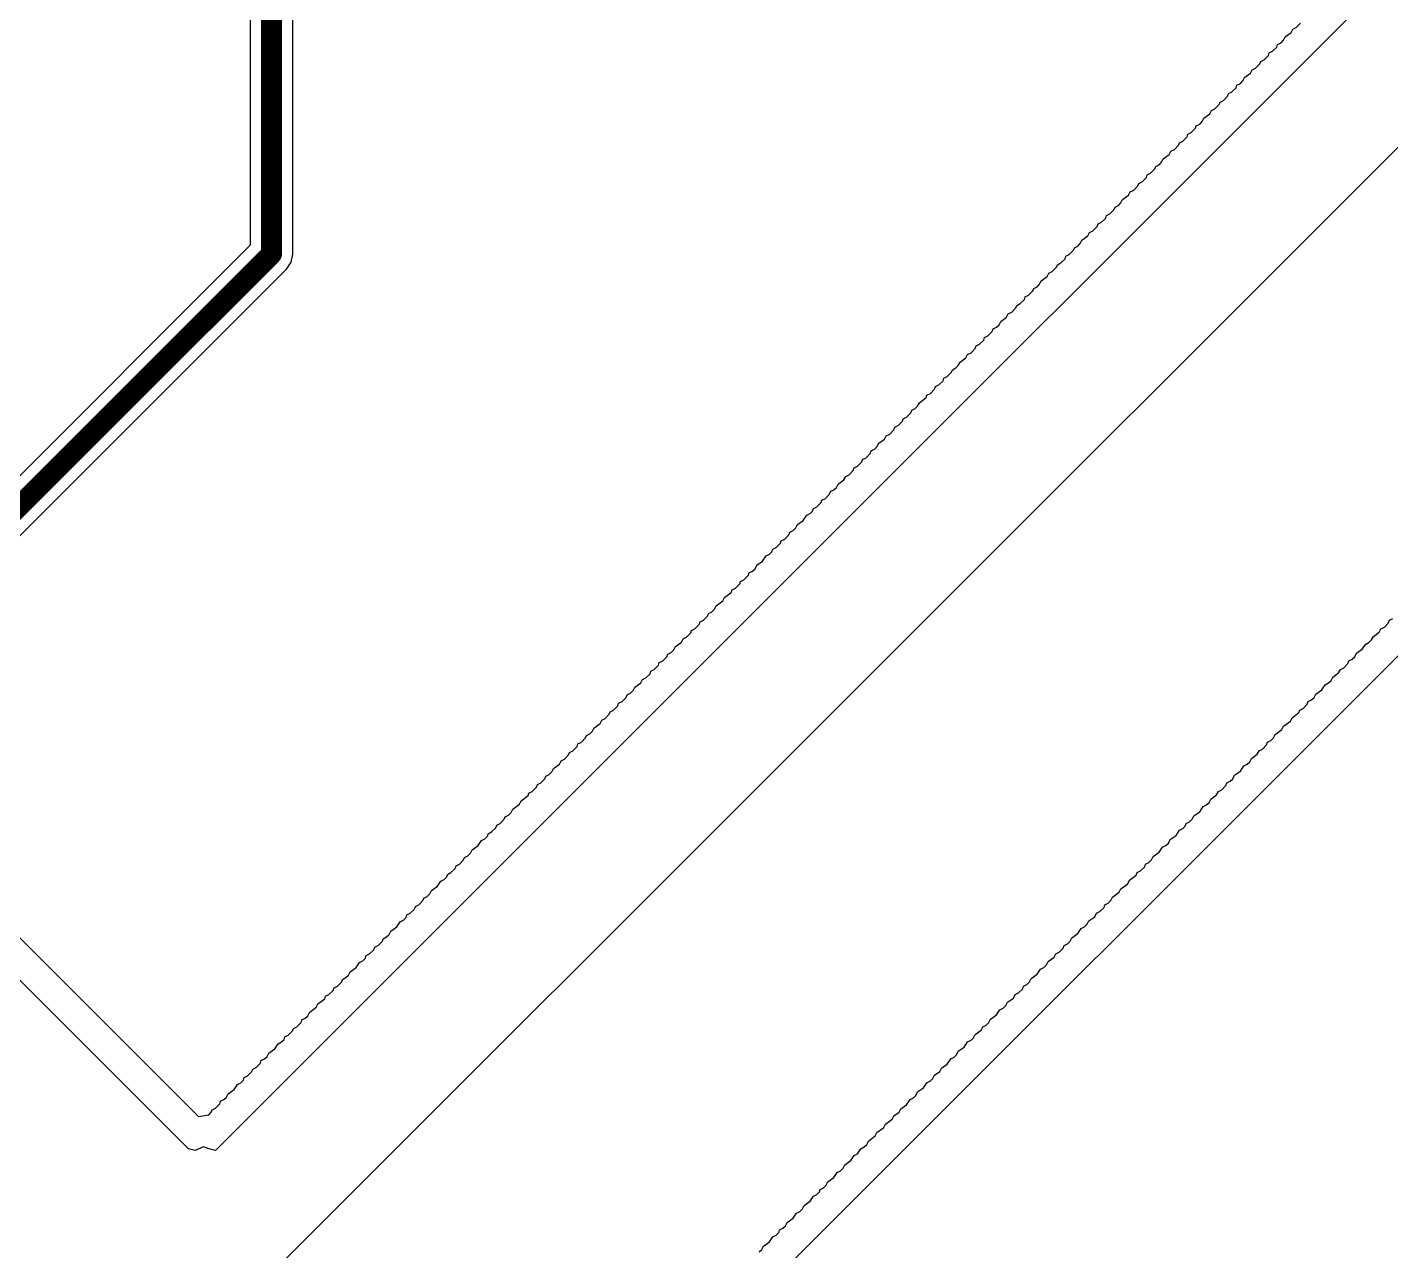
# Model space of a CAD drawing. Header units: millimetres. Extents: x 95 to 305, y 96 to 295.
# Drawn here: x 244 to 263.59, y 135.06 to 152.65 of the extents above; entities that cross this region are included whole.
import ezdxf

# ---------------------------------------------------------------- set-up
doc = ezdxf.new("R2010")
doc.units = ezdxf.units.MM
doc.layers.add('BottomLayer', color=5, linetype='Continuous')
doc.layers.add('BottomOverlay', color=54, linetype='Continuous')

msp = doc.modelspace()

# ---------------------------------------------------------------- linework, layer by layer
at = {"layer": 'BottomLayer'}
for p, q in [((247.207, 159.576), (247.207, 149.512)), ((247.819, 149.386), (247.819, 159.439)), ((268.409, 155.632), (244.367, 131.591)), ((247.207, 149.512), (224.653, 126.958)), ((247.796, 149.269), (247.819, 149.386)), ((247.819, 149.386), (247.819, 149.386)), ((225.141, 126.581), (247.729, 149.169)), ((247.729, 149.169), (247.796, 149.269)), ((247.729, 149.169), (247.729, 149.169))]:
    msp.add_line(p, q, dxfattribs=at)
at = {"layer": 'BottomLayer', "const_width": 0.3}
for points in [[(247.513, 149.386), (247.513, 159.847)], [(224.314, 126.186), (247.513, 149.386)]]:
    msp.add_lwpolyline(points, dxfattribs=at)
at = {"layer": 'BottomLayer', "const_width": 0.15}
msp.add_lwpolyline([(247.438, 149.386, 1), (247.588, 149.386, 1)], format="xyb", close=True, dxfattribs=at)
msp.add_lwpolyline([(247.438, 149.386, 1), (247.588, 149.386, 1)], format="xyb", close=True, dxfattribs=at)
at = {"layer": 'BottomOverlay'}
for p, q in [((246.318, 136.528), (226.567, 156.28)), ((273.895, 153.809), (253.328, 133.242)), ((263.587, 153.383), (254.119, 143.915)), ((262.163, 152.568), (262.187, 152.617)), ((262.187, 152.617), (262.236, 152.641)), ((262.236, 152.641), (262.297, 152.702)), ((261.968, 152.398), (262.017, 152.422)), ((262.017, 152.422), (262.054, 152.458)), ((262.054, 152.458), (262.078, 152.507)), ((262.078, 152.507), (262.163, 152.568)), ((261.774, 152.179), (261.835, 152.239)), ((261.835, 152.239), (261.847, 152.276)), ((261.847, 152.276), (261.895, 152.3)), ((261.895, 152.3), (261.956, 152.361)), ((261.956, 152.361), (261.968, 152.398)), ((261.579, 151.984), (261.603, 152.032)), ((261.603, 152.032), (261.652, 152.057)), ((261.652, 152.057), (261.713, 152.118)), ((261.713, 152.118), (261.725, 152.154)), ((261.725, 152.154), (261.774, 152.179)), ((261.384, 151.813), (261.433, 151.838)), ((261.433, 151.838), (261.469, 151.874)), ((261.469, 151.874), (261.494, 151.923)), ((261.494, 151.923), (261.579, 151.984)), ((261.19, 151.594), (261.25, 151.655)), ((261.25, 151.655), (261.263, 151.692)), ((261.263, 151.692), (261.311, 151.716)), ((261.311, 151.716), (261.372, 151.777)), ((261.372, 151.777), (261.384, 151.813)), ((260.995, 151.4), (261.019, 151.448)), ((261.019, 151.448), (261.068, 151.473)), ((261.068, 151.473), (261.129, 151.534)), ((261.129, 151.534), (261.141, 151.57)), ((261.141, 151.57), (261.19, 151.594)), ((260.8, 151.229), (260.849, 151.254)), ((260.849, 151.254), (260.885, 151.29)), ((260.885, 151.29), (260.91, 151.339)), ((260.91, 151.339), (260.995, 151.4)), ((260.605, 151.01), (260.666, 151.071)), ((260.666, 151.071), (260.678, 151.108)), ((260.678, 151.108), (260.727, 151.132)), ((260.727, 151.132), (260.788, 151.193)), ((260.788, 151.193), (260.8, 151.229)), ((260.411, 150.816), (260.435, 150.864)), ((260.435, 150.864), (260.484, 150.889)), ((260.484, 150.889), (260.545, 150.949)), ((260.545, 150.949), (260.557, 150.986)), ((260.557, 150.986), (260.605, 151.01)), ((260.204, 150.609), (260.216, 150.645)), ((260.216, 150.645), (260.265, 150.669)), ((260.265, 150.669), (260.301, 150.706)), ((260.301, 150.706), (260.325, 150.755)), ((260.325, 150.755), (260.411, 150.816)), ((260.021, 150.426), (260.082, 150.487)), ((260.082, 150.487), (260.094, 150.523)), ((260.094, 150.523), (260.143, 150.548)), ((260.143, 150.548), (260.204, 150.609)), ((259.827, 150.231), (259.851, 150.28)), ((259.851, 150.28), (259.9, 150.304)), ((259.9, 150.304), (259.96, 150.365)), ((259.96, 150.365), (259.973, 150.402)), ((259.973, 150.402), (260.021, 150.426)), ((259.62, 150.024), (259.632, 150.061)), ((259.632, 150.061), (259.68, 150.085)), ((259.68, 150.085), (259.717, 150.122)), ((259.717, 150.122), (259.741, 150.171)), ((259.741, 150.171), (259.827, 150.231)), ((259.437, 149.842), (259.498, 149.903)), ((259.498, 149.903), (259.51, 149.939)), ((259.51, 149.939), (259.559, 149.964)), ((259.559, 149.964), (259.62, 150.024)), ((259.242, 149.647), (259.267, 149.696)), ((259.267, 149.696), (259.315, 149.72)), ((259.315, 149.72), (259.376, 149.781)), ((259.376, 149.781), (259.388, 149.818)), ((259.388, 149.818), (259.437, 149.842)), ((259.035, 149.44), (259.048, 149.477)), ((259.048, 149.477), (259.096, 149.501)), ((259.096, 149.501), (259.133, 149.538)), ((259.133, 149.538), (259.157, 149.586)), ((259.157, 149.586), (259.242, 149.647)), ((258.853, 149.258), (258.914, 149.319)), ((258.914, 149.319), (258.926, 149.355)), ((258.926, 149.355), (258.975, 149.379)), ((258.975, 149.379), (259.035, 149.44)), ((258.658, 149.063), (258.683, 149.112)), ((258.683, 149.112), (258.731, 149.136)), ((258.731, 149.136), (258.792, 149.197)), ((258.792, 149.197), (258.804, 149.233)), ((258.804, 149.233), (258.853, 149.258)), ((258.451, 148.856), (258.464, 148.893)), ((258.464, 148.893), (258.512, 148.917)), ((258.512, 148.917), (258.549, 148.954)), ((258.549, 148.954), (258.573, 149.002)), ((258.573, 149.002), (258.658, 149.063)), ((258.269, 148.674), (258.33, 148.734)), ((258.33, 148.734), (258.342, 148.771)), ((258.342, 148.771), (258.39, 148.795)), ((258.39, 148.795), (258.451, 148.856)), ((258.074, 148.479), (258.098, 148.528)), ((258.098, 148.528), (258.147, 148.552)), ((258.147, 148.552), (258.208, 148.613)), ((258.208, 148.613), (258.22, 148.649)), ((258.22, 148.649), (258.269, 148.674)), ((257.867, 148.272), (257.879, 148.309)), ((257.879, 148.309), (257.928, 148.333)), ((257.928, 148.333), (257.965, 148.369)), ((257.965, 148.369), (257.989, 148.418)), ((257.989, 148.418), (258.074, 148.479)), ((257.685, 148.089), (257.745, 148.15)), ((257.745, 148.15), (257.758, 148.187)), ((257.758, 148.187), (257.806, 148.211)), ((257.806, 148.211), (257.867, 148.272)), ((257.49, 147.895), (257.514, 147.943)), ((257.514, 147.943), (257.563, 147.968)), ((257.563, 147.968), (257.624, 148.029)), ((257.624, 148.029), (257.636, 148.065)), ((257.636, 148.065), (257.685, 148.089)), ((257.283, 147.688), (257.295, 147.724)), ((257.295, 147.724), (257.344, 147.749)), ((257.344, 147.749), (257.38, 147.785)), ((257.38, 147.785), (257.405, 147.834)), ((257.405, 147.834), (257.49, 147.895)), ((257.1, 147.505), (257.161, 147.566)), ((257.161, 147.566), (257.174, 147.603)), ((257.174, 147.603), (257.222, 147.627)), ((257.222, 147.627), (257.283, 147.688)), ((256.821, 147.25), (256.918, 147.323)), ((256.918, 147.323), (256.93, 147.359)), ((256.93, 147.359), (256.979, 147.384)), ((256.979, 147.384), (257.04, 147.444)), ((257.04, 147.444), (257.052, 147.481)), ((257.052, 147.481), (257.1, 147.505)), ((256.699, 147.104), (256.711, 147.14)), ((256.711, 147.14), (256.76, 147.165)), ((256.76, 147.165), (256.796, 147.201)), ((256.796, 147.201), (256.821, 147.25)), ((256.516, 146.921), (256.577, 146.982)), ((256.577, 146.982), (256.589, 147.019)), ((256.589, 147.019), (256.638, 147.043)), ((256.638, 147.043), (256.699, 147.104)), ((256.236, 146.666), (256.322, 146.726)), ((256.322, 146.726), (256.346, 146.775)), ((256.346, 146.775), (256.395, 146.799)), ((256.395, 146.799), (256.456, 146.86)), ((256.456, 146.86), (256.468, 146.897)), ((256.468, 146.897), (256.516, 146.921)), ((256.115, 146.52), (256.127, 146.556)), ((256.127, 146.556), (256.176, 146.58)), ((256.176, 146.58), (256.212, 146.617)), ((256.212, 146.617), (256.236, 146.666)), ((255.884, 146.313), (255.932, 146.337)), ((255.932, 146.337), (255.993, 146.398)), ((255.993, 146.398), (256.005, 146.434)), ((256.005, 146.434), (256.054, 146.459)), ((256.054, 146.459), (256.115, 146.52)), ((255.652, 146.081), (255.737, 146.142)), ((255.737, 146.142), (255.762, 146.191)), ((255.762, 146.191), (255.811, 146.215)), ((255.811, 146.215), (255.871, 146.276)), ((255.871, 146.276), (255.884, 146.313)), ((255.531, 145.935), (255.543, 145.972)), ((255.543, 145.972), (255.591, 145.996)), ((255.591, 145.996), (255.628, 146.033)), ((255.628, 146.033), (255.652, 146.081)), ((255.299, 145.729), (255.348, 145.753)), ((255.348, 145.753), (255.409, 145.814)), ((255.409, 145.814), (255.421, 145.85)), ((255.421, 145.85), (255.47, 145.875)), ((255.47, 145.875), (255.531, 145.935)), ((237.884, 145.57), (246.464, 136.991)), ((255.068, 145.497), (255.153, 145.558)), ((255.153, 145.558), (255.202, 145.631)), ((255.202, 145.631), (255.251, 145.656)), ((255.251, 145.656), (255.287, 145.692)), ((255.287, 145.692), (255.299, 145.729)), ((254.946, 145.351), (254.959, 145.388)), ((254.959, 145.388), (255.007, 145.412)), ((255.007, 145.412), (255.044, 145.449)), ((255.044, 145.449), (255.068, 145.497)), ((254.715, 145.144), (254.764, 145.169)), ((254.764, 145.169), (254.825, 145.23)), ((254.825, 145.23), (254.837, 145.266)), ((254.837, 145.266), (254.886, 145.29)), ((254.886, 145.29), (254.946, 145.351)), ((254.484, 144.913), (254.569, 144.974)), ((254.569, 144.974), (254.618, 145.047)), ((254.618, 145.047), (254.667, 145.071)), ((254.667, 145.071), (254.703, 145.108)), ((254.703, 145.108), (254.715, 145.144)), ((254.301, 144.706), (254.362, 144.767)), ((254.362, 144.767), (254.374, 144.804)), ((254.374, 144.804), (254.423, 144.828)), ((254.423, 144.828), (254.46, 144.864)), ((254.46, 144.864), (254.484, 144.913)), ((254.131, 144.56), (254.18, 144.585)), ((254.18, 144.585), (254.241, 144.645)), ((254.241, 144.645), (254.253, 144.682)), ((254.253, 144.682), (254.301, 144.706)), ((253.9, 144.329), (253.997, 144.402)), ((253.997, 144.402), (254.022, 144.451)), ((254.022, 144.451), (254.119, 144.524)), ((254.119, 144.524), (254.131, 144.56)), ((253.717, 144.122), (253.778, 144.183)), ((253.778, 144.183), (253.79, 144.219)), ((253.79, 144.219), (253.839, 144.244)), ((253.839, 144.244), (253.876, 144.28)), ((253.876, 144.28), (253.9, 144.329)), ((253.547, 143.976), (253.596, 144)), ((253.596, 144), (253.656, 144.061)), ((253.656, 144.061), (253.669, 144.098)), ((253.669, 144.098), (253.717, 144.122)), ((263.429, 143.952), (263.453, 144)), ((263.453, 144), (263.502, 144.025)), ((263.502, 144.025), (263.563, 144.086)), ((263.563, 144.086), (263.575, 144.122)), ((263.575, 144.122), (263.623, 144.146)), ((254.107, 143.903), (246.708, 136.504)), ((253.316, 143.745), (253.401, 143.806)), ((253.401, 143.806), (253.425, 143.854)), ((253.425, 143.854), (253.474, 143.879)), ((253.474, 143.879), (253.535, 143.94)), ((253.535, 143.94), (253.547, 143.976)), ((254.119, 143.915), (254.107, 143.903)), ((263.234, 143.781), (263.283, 143.806)), ((263.283, 143.806), (263.319, 143.842)), ((263.319, 143.842), (263.344, 143.891)), ((263.344, 143.891), (263.429, 143.952)), ((253.133, 143.538), (253.194, 143.599)), ((253.194, 143.599), (253.206, 143.635)), ((253.206, 143.635), (253.255, 143.66)), ((253.255, 143.66), (253.291, 143.696)), ((253.291, 143.696), (253.316, 143.745)), ((263.039, 143.562), (263.076, 143.599)), ((263.076, 143.599), (263.1, 143.648)), ((263.1, 143.648), (263.185, 143.708)), ((263.185, 143.708), (263.234, 143.781)), ((252.963, 143.392), (253.011, 143.416)), ((253.011, 143.416), (253.072, 143.477)), ((253.072, 143.477), (253.084, 143.514)), ((253.084, 143.514), (253.133, 143.538)), ((262.845, 143.368), (262.869, 143.416)), ((262.869, 143.416), (262.918, 143.441)), ((262.918, 143.441), (262.978, 143.501)), ((262.978, 143.501), (262.991, 143.538)), ((262.991, 143.538), (263.039, 143.562)), ((252.732, 143.161), (252.817, 143.222)), ((252.817, 143.222), (252.841, 143.27)), ((252.841, 143.27), (252.89, 143.295)), ((252.89, 143.295), (252.951, 143.355)), ((252.951, 143.355), (252.963, 143.392)), ((262.65, 143.197), (262.699, 143.222)), ((262.699, 143.222), (262.735, 143.258)), ((262.735, 143.258), (262.759, 143.307)), ((262.759, 143.307), (262.845, 143.368)), ((252.549, 142.954), (252.61, 143.015)), ((252.61, 143.015), (252.622, 143.051)), ((252.622, 143.051), (252.671, 143.076)), ((252.671, 143.076), (252.707, 143.112)), ((252.707, 143.112), (252.732, 143.161)), ((262.455, 142.978), (262.492, 143.015)), ((262.492, 143.015), (262.516, 143.063)), ((262.516, 143.063), (262.601, 143.124)), ((262.601, 143.124), (262.65, 143.197)), ((252.366, 142.771), (252.379, 142.808)), ((252.379, 142.808), (252.427, 142.832)), ((252.427, 142.832), (252.488, 142.893)), ((252.488, 142.893), (252.5, 142.93)), ((252.5, 142.93), (252.549, 142.954)), ((262.273, 142.796), (262.285, 142.832)), ((262.285, 142.832), (262.333, 142.856)), ((262.333, 142.856), (262.394, 142.917)), ((262.394, 142.917), (262.407, 142.954)), ((262.407, 142.954), (262.455, 142.978)), ((252.147, 142.577), (252.233, 142.637)), ((252.233, 142.637), (252.257, 142.686)), ((252.257, 142.686), (252.306, 142.71)), ((252.306, 142.71), (252.366, 142.771)), ((262.054, 142.601), (262.151, 142.674)), ((262.151, 142.674), (262.175, 142.723)), ((262.175, 142.723), (262.273, 142.796)), ((251.965, 142.37), (252.026, 142.431)), ((252.026, 142.431), (252.038, 142.467)), ((252.038, 142.467), (252.087, 142.491)), ((252.087, 142.491), (252.123, 142.528)), ((252.123, 142.528), (252.147, 142.577)), ((261.871, 142.394), (261.908, 142.431)), ((261.908, 142.431), (261.932, 142.479)), ((261.932, 142.479), (262.029, 142.552)), ((262.029, 142.552), (262.054, 142.601)), ((251.782, 142.187), (251.794, 142.224)), ((251.794, 142.224), (251.843, 142.248)), ((251.843, 142.248), (251.904, 142.309)), ((251.904, 142.309), (251.916, 142.345)), ((251.916, 142.345), (251.965, 142.37)), ((261.676, 142.199), (261.701, 142.248)), ((261.701, 142.248), (261.749, 142.272)), ((261.749, 142.272), (261.81, 142.333)), ((261.81, 142.333), (261.822, 142.37)), ((261.822, 142.37), (261.871, 142.394)), ((251.563, 141.992), (251.648, 142.053)), ((251.648, 142.053), (251.673, 142.102)), ((251.673, 142.102), (251.721, 142.126)), ((251.721, 142.126), (251.782, 142.187)), ((261.433, 141.956), (261.482, 142.029)), ((261.482, 142.029), (261.53, 142.053)), ((261.53, 142.053), (261.567, 142.09)), ((261.567, 142.09), (261.591, 142.138)), ((261.591, 142.138), (261.676, 142.199)), ((251.381, 141.786), (251.442, 141.846)), ((251.442, 141.846), (251.454, 141.883)), ((251.454, 141.883), (251.502, 141.907)), ((251.502, 141.907), (251.539, 141.944)), ((251.539, 141.944), (251.563, 141.992)), ((261.287, 141.81), (261.323, 141.846)), ((261.323, 141.846), (261.348, 141.895)), ((261.348, 141.895), (261.433, 141.956)), ((251.198, 141.603), (251.21, 141.64)), ((251.21, 141.64), (251.259, 141.664)), ((251.259, 141.664), (251.32, 141.725)), ((251.32, 141.725), (251.332, 141.761)), ((251.332, 141.761), (251.381, 141.786)), ((261.092, 141.615), (261.117, 141.664)), ((261.117, 141.664), (261.165, 141.688)), ((261.165, 141.688), (261.226, 141.749)), ((261.226, 141.749), (261.238, 141.786)), ((261.238, 141.786), (261.287, 141.81)), ((250.979, 141.408), (251.076, 141.481)), ((251.076, 141.481), (251.101, 141.53)), ((251.101, 141.53), (251.198, 141.603)), ((260.849, 141.372), (260.897, 141.445)), ((260.897, 141.445), (260.946, 141.469)), ((260.946, 141.469), (260.983, 141.506)), ((260.983, 141.506), (261.007, 141.554)), ((261.007, 141.554), (261.092, 141.615)), ((250.797, 141.201), (250.857, 141.262)), ((250.857, 141.262), (250.87, 141.299)), ((250.87, 141.299), (250.918, 141.323)), ((250.918, 141.323), (250.955, 141.36)), ((250.955, 141.36), (250.979, 141.408)), ((260.703, 141.226), (260.739, 141.262)), ((260.739, 141.262), (260.764, 141.311)), ((260.764, 141.311), (260.849, 141.372)), ((250.614, 141.019), (250.626, 141.055)), ((250.626, 141.055), (250.675, 141.08)), ((250.675, 141.08), (250.736, 141.141)), ((250.736, 141.141), (250.748, 141.177)), ((250.748, 141.177), (250.797, 141.201)), ((260.508, 141.031), (260.557, 141.104)), ((260.557, 141.104), (260.605, 141.128)), ((260.605, 141.128), (260.642, 141.165)), ((260.642, 141.165), (260.654, 141.201)), ((260.654, 141.201), (260.703, 141.226)), ((250.395, 140.824), (250.48, 140.885)), ((250.48, 140.885), (250.529, 140.958)), ((250.529, 140.958), (250.578, 140.982)), ((250.578, 140.982), (250.614, 141.019)), ((260.265, 140.788), (260.313, 140.861)), ((260.313, 140.861), (260.362, 140.885)), ((260.362, 140.885), (260.399, 140.921)), ((260.399, 140.921), (260.423, 140.97)), ((260.423, 140.97), (260.508, 141.031)), ((250.212, 140.617), (250.273, 140.678)), ((250.273, 140.678), (250.285, 140.715)), ((250.285, 140.715), (250.334, 140.739)), ((250.334, 140.739), (250.371, 140.775)), ((250.371, 140.775), (250.395, 140.824)), ((260.119, 140.642), (260.155, 140.678)), ((260.155, 140.678), (260.179, 140.727)), ((260.179, 140.727), (260.265, 140.788)), ((250.03, 140.435), (250.042, 140.471)), ((250.042, 140.471), (250.091, 140.496)), ((250.091, 140.496), (250.152, 140.556)), ((250.152, 140.556), (250.164, 140.593)), ((250.164, 140.593), (250.212, 140.617)), ((259.839, 140.386), (259.936, 140.459)), ((259.936, 140.459), (259.948, 140.496)), ((259.948, 140.496), (259.997, 140.52)), ((259.997, 140.52), (260.058, 140.581)), ((260.058, 140.581), (260.07, 140.617)), ((260.07, 140.617), (260.119, 140.642)), ((249.811, 140.24), (249.896, 140.301)), ((249.896, 140.301), (249.945, 140.374)), ((249.945, 140.374), (249.993, 140.398)), ((249.993, 140.398), (250.03, 140.435)), ((259.693, 140.216), (259.717, 140.264)), ((259.717, 140.264), (259.814, 140.337)), ((259.814, 140.337), (259.839, 140.386)), ((249.628, 140.033), (249.689, 140.094)), ((249.689, 140.094), (249.701, 140.13)), ((249.701, 140.13), (249.75, 140.155)), ((249.75, 140.155), (249.786, 140.191)), ((249.786, 140.191), (249.811, 140.24)), ((259.534, 140.057), (259.571, 140.094)), ((259.571, 140.094), (259.595, 140.143)), ((259.595, 140.143), (259.693, 140.216)), ((249.446, 139.851), (249.458, 139.887)), ((249.458, 139.887), (249.507, 139.911)), ((249.507, 139.911), (249.567, 139.972)), ((249.567, 139.972), (249.58, 140.009)), ((249.58, 140.009), (249.628, 140.033)), ((259.34, 139.863), (259.364, 139.911)), ((259.364, 139.911), (259.413, 139.936)), ((259.413, 139.936), (259.474, 139.997)), ((259.474, 139.997), (259.486, 140.033)), ((259.486, 140.033), (259.534, 140.057)), ((249.227, 139.656), (249.312, 139.717)), ((249.312, 139.717), (249.361, 139.79)), ((249.361, 139.79), (249.409, 139.814)), ((249.409, 139.814), (249.446, 139.851)), ((259.096, 139.619), (259.145, 139.692)), ((259.145, 139.692), (259.194, 139.717)), ((259.194, 139.717), (259.23, 139.753)), ((259.23, 139.753), (259.255, 139.802)), ((259.255, 139.802), (259.34, 139.863)), ((249.044, 139.449), (249.105, 139.51)), ((249.105, 139.51), (249.117, 139.546)), ((249.117, 139.546), (249.166, 139.571)), ((249.166, 139.571), (249.202, 139.607)), ((249.202, 139.607), (249.227, 139.656)), ((258.95, 139.473), (258.987, 139.51)), ((258.987, 139.51), (259.011, 139.558)), ((259.011, 139.558), (259.096, 139.619)), ((248.862, 139.266), (248.874, 139.303)), ((248.874, 139.303), (248.922, 139.327)), ((248.922, 139.327), (248.983, 139.388)), ((248.983, 139.388), (248.995, 139.425)), ((248.995, 139.425), (249.044, 139.449)), ((258.756, 139.279), (258.78, 139.327)), ((258.78, 139.327), (258.829, 139.352)), ((258.829, 139.352), (258.889, 139.412)), ((258.889, 139.412), (258.902, 139.449)), ((258.902, 139.449), (258.95, 139.473)), ((248.643, 139.072), (248.728, 139.133)), ((248.728, 139.133), (248.776, 139.206)), ((248.776, 139.206), (248.825, 139.23)), ((248.825, 139.23), (248.862, 139.266)), ((258.512, 139.035), (258.561, 139.108)), ((258.561, 139.108), (258.61, 139.133)), ((258.61, 139.133), (258.646, 139.169)), ((258.646, 139.169), (258.67, 139.218)), ((258.67, 139.218), (258.756, 139.279)), ((248.46, 138.865), (248.521, 138.926)), ((248.521, 138.926), (248.533, 138.962)), ((248.533, 138.962), (248.582, 138.987)), ((248.582, 138.987), (248.618, 139.023)), ((248.618, 139.023), (248.643, 139.072)), ((258.366, 138.889), (258.403, 138.926)), ((258.403, 138.926), (258.427, 138.974)), ((258.427, 138.974), (258.512, 139.035)), ((248.277, 138.682), (248.29, 138.719)), ((248.29, 138.719), (248.338, 138.743)), ((248.338, 138.743), (248.399, 138.804)), ((248.399, 138.804), (248.411, 138.84)), ((248.411, 138.84), (248.46, 138.865)), ((258.086, 138.634), (258.171, 138.694)), ((258.171, 138.694), (258.196, 138.743)), ((258.196, 138.743), (258.244, 138.767)), ((258.244, 138.767), (258.305, 138.828)), ((258.305, 138.828), (258.317, 138.865)), ((258.317, 138.865), (258.366, 138.889)), ((248.058, 138.488), (248.156, 138.561)), ((248.156, 138.561), (248.18, 138.609)), ((248.18, 138.609), (248.277, 138.682)), ((257.928, 138.451), (257.977, 138.524)), ((257.977, 138.524), (258.025, 138.548)), ((258.025, 138.548), (258.062, 138.585)), ((258.062, 138.585), (258.086, 138.634)), ((247.876, 138.281), (247.937, 138.342)), ((247.937, 138.342), (247.949, 138.378)), ((247.949, 138.378), (247.998, 138.402)), ((247.998, 138.402), (248.034, 138.439)), ((248.034, 138.439), (248.058, 138.488)), ((257.733, 138.281), (257.782, 138.305)), ((257.782, 138.305), (257.819, 138.342)), ((257.819, 138.342), (257.843, 138.39)), ((257.843, 138.39), (257.928, 138.451)), ((247.693, 138.098), (247.705, 138.135)), ((247.705, 138.135), (247.754, 138.159)), ((247.754, 138.159), (247.815, 138.22)), ((247.815, 138.22), (247.827, 138.256)), ((247.827, 138.256), (247.876, 138.281)), ((257.563, 138.086), (257.599, 138.122)), ((257.599, 138.122), (257.624, 138.171)), ((257.624, 138.171), (257.709, 138.232)), ((257.709, 138.232), (257.733, 138.281)), ((247.474, 137.903), (247.559, 137.964)), ((247.559, 137.964), (247.608, 138.037)), ((247.608, 138.037), (247.657, 138.062)), ((247.657, 138.062), (247.693, 138.098)), ((257.356, 137.879), (257.38, 137.928)), ((257.38, 137.928), (257.466, 137.989)), ((257.466, 137.989), (257.514, 138.062)), ((257.514, 138.062), (257.563, 138.086)), ((247.292, 137.697), (247.353, 137.757)), ((247.353, 137.757), (247.365, 137.794)), ((247.365, 137.794), (247.413, 137.818)), ((247.413, 137.818), (247.45, 137.855)), ((247.45, 137.855), (247.474, 137.903)), ((257.137, 137.684), (257.222, 137.745)), ((257.222, 137.745), (257.271, 137.818)), ((257.271, 137.818), (257.32, 137.843)), ((257.32, 137.843), (257.356, 137.879)), ((247.109, 137.514), (247.121, 137.55)), ((247.121, 137.55), (247.17, 137.575)), ((247.17, 137.575), (247.231, 137.636)), ((247.231, 137.636), (247.243, 137.672)), ((247.243, 137.672), (247.292, 137.697)), ((256.979, 137.502), (257.015, 137.538)), ((257.015, 137.538), (257.04, 137.587)), ((257.04, 137.587), (257.113, 137.636)), ((257.113, 137.636), (257.137, 137.684)), ((246.89, 137.319), (246.975, 137.38)), ((246.975, 137.38), (247.024, 137.453)), ((247.024, 137.453), (247.073, 137.477)), ((247.073, 137.477), (247.109, 137.514)), ((256.772, 137.295), (256.796, 137.344)), ((256.796, 137.344), (256.881, 137.404)), ((256.881, 137.404), (256.93, 137.477)), ((256.93, 137.477), (256.979, 137.502)), ((246.708, 137.112), (246.768, 137.173)), ((246.768, 137.173), (246.781, 137.21)), ((246.781, 137.21), (246.829, 137.234)), ((246.829, 137.234), (246.866, 137.271)), ((246.866, 137.271), (246.89, 137.319)), ((256.553, 137.1), (256.638, 137.161)), ((256.638, 137.161), (256.687, 137.234)), ((256.687, 137.234), (256.735, 137.258)), ((256.735, 137.258), (256.772, 137.295)), ((246.464, 136.991), (246.61, 137.015)), ((246.61, 137.015), (246.647, 137.052)), ((246.647, 137.052), (246.659, 137.088)), ((246.659, 137.088), (246.708, 137.112)), ((256.334, 136.881), (256.431, 136.954)), ((256.431, 136.954), (256.456, 137.003)), ((256.456, 137.003), (256.529, 137.052)), ((256.529, 137.052), (256.553, 137.1)), ((256.188, 136.711), (256.212, 136.759)), ((256.212, 136.759), (256.309, 136.832)), ((256.309, 136.832), (256.334, 136.881)), ((246.537, 136.553), (246.415, 136.504)), ((246.61, 136.528), (246.537, 136.553)), ((255.981, 136.528), (256.03, 136.553)), ((256.03, 136.553), (256.066, 136.589)), ((256.066, 136.589), (256.09, 136.638)), ((256.09, 136.638), (256.188, 136.711)), ((246.415, 136.504), (246.318, 136.528)), ((246.708, 136.504), (246.61, 136.528)), ((255.75, 136.297), (255.835, 136.358)), ((255.835, 136.358), (255.884, 136.431)), ((255.884, 136.431), (255.932, 136.455)), ((255.932, 136.455), (255.981, 136.528)), ((255.591, 136.114), (255.64, 136.187)), ((255.64, 136.187), (255.689, 136.212)), ((255.689, 136.212), (255.725, 136.248)), ((255.725, 136.248), (255.75, 136.297)), ((255.397, 135.944), (255.445, 135.968)), ((255.445, 135.968), (255.482, 136.005)), ((255.482, 136.005), (255.506, 136.054)), ((255.506, 136.054), (255.591, 136.114)), ((255.166, 135.713), (255.251, 135.774)), ((255.251, 135.774), (255.299, 135.847)), ((255.299, 135.847), (255.348, 135.871)), ((255.348, 135.871), (255.385, 135.908)), ((255.385, 135.908), (255.397, 135.944)), ((255.007, 135.53), (255.056, 135.603)), ((255.056, 135.603), (255.105, 135.628)), ((255.105, 135.628), (255.141, 135.664)), ((255.141, 135.664), (255.166, 135.713)), ((254.813, 135.36), (254.861, 135.384)), ((254.861, 135.384), (254.898, 135.421)), ((254.898, 135.421), (254.922, 135.469)), ((254.922, 135.469), (255.007, 135.53)), ((254.581, 135.129), (254.667, 135.19)), ((254.667, 135.19), (254.715, 135.263)), ((254.715, 135.263), (254.764, 135.287)), ((254.764, 135.287), (254.8, 135.323)), ((254.8, 135.323), (254.813, 135.36)), ((254.521, 135.044), (254.557, 135.08)), ((254.557, 135.08), (254.581, 135.129))]:
    msp.add_line(p, q, dxfattribs=at)

doc.saveas('drawing.dxf')
